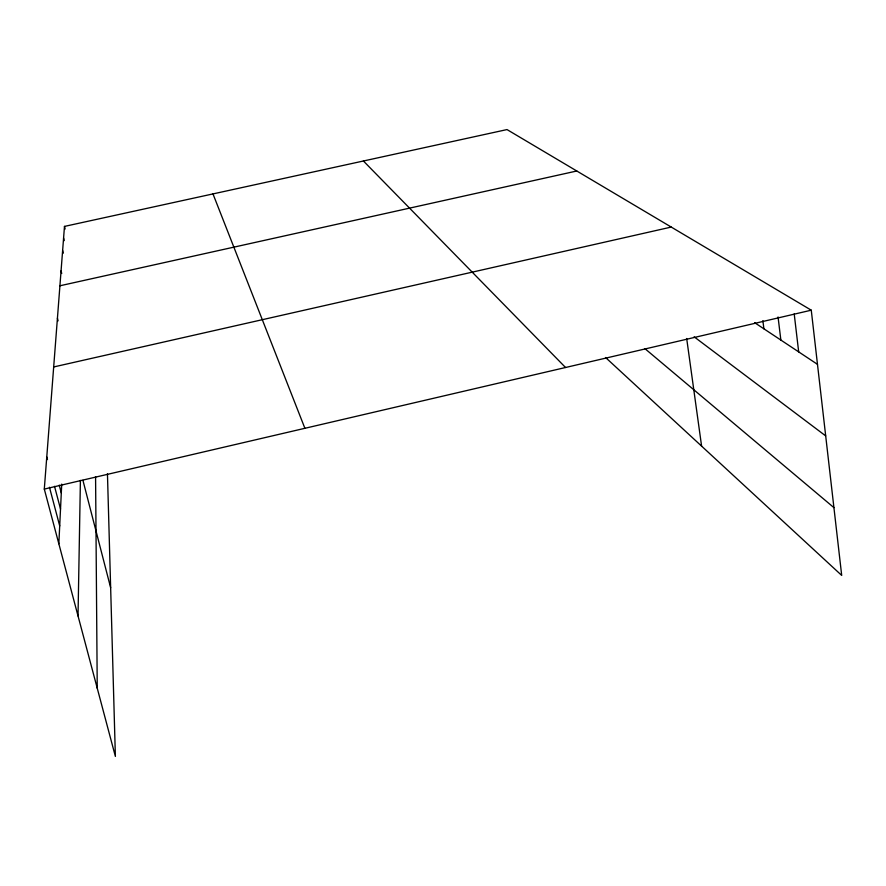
<?xml version="1.0" encoding="UTF-8"?>
<svg xmlns="http://www.w3.org/2000/svg" width="886" height="886" viewBox="0 0 886 886"><rect width="100%" height="100%" fill="white"/><g stroke="black" fill="none" stroke-linecap="round" stroke-linejoin="round"><path stroke-width="1.33" d="M78.023 615.936L80.404 480.4M58.841 543.76L61.732 484.11M107.45 473.667L115.379 756.422L44.3 489.083L64.479 226.406L507.013 129.577L811.266 310.189L841.7 575.413L605.559 357.501M44.3 489.083L811.266 310.189M53.681 366.959L671.234 227.071M59.916 285.779L576.786 170.998M754.662 322.692L817.479 364.345M694.137 336.824L825.686 435.89M645.041 348.741L833.925 507.634M363.415 160.997L565.545 367.502M212.983 193.912L304.895 428.303M49.461 487.234L59.705 525.93M59.24 485.163L61.3 493.004M46.77 456.91L47.479 459.579M54.522 486.314L60.525 509.029M82.93 480.312L110.65 587.75M57.424 318.229L58.088 320.854M61.056 270.872L61.721 273.486M62.629 250.483L63.294 253.163M64.479 226.406L65.132 229.02M63.582 238.035L64.235 240.627M686.683 338.507L701.601 446.123M762.879 320.632L763.887 328.817M778.052 316.966L780.854 340.058M794.21 313.932L798.685 351.886M95.577 476.635L97.238 688.212"/></g></svg>
